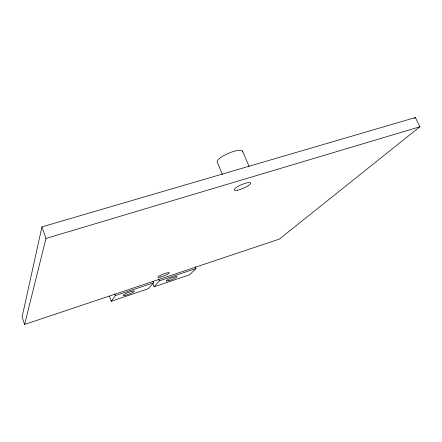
<?xml version="1.0" encoding="UTF-8"?>
<svg xmlns="http://www.w3.org/2000/svg" width="442" height="442" viewBox="0 0 442 442"><rect width="100%" height="100%" fill="white"/><g stroke="black" fill="none" stroke-linecap="round" stroke-linejoin="round"><path stroke-width="0.66" d="M41.924 226.901L22.1 316.936L24.608 324.456L279.372 239.083L419.9 126.766L415.392 117.544L41.924 226.901L45.968 238.459L24.608 324.456M109.428 296.206L111.262 301.256L115.329 295.626L153.518 282.803L153.031 281.521M153.518 282.803L148.324 288.737L111.262 301.256M152.805 283.615L154.015 286.814L159.38 280.836L195.988 268.537L195.237 266.637M195.988 268.537L189.596 274.791L154.015 286.814M414.331 118.423L415.392 117.544M45.968 238.459L419.9 126.766M242.547 151.065L249.128 166.512M222.409 174.54L217.387 162.452A13.857 3.691 -23.1 0 1 229.1 153.048A13.857 3.691 -23.1 0 1 242.702 152.042M158.65 278.935L159.38 280.836M114.644 293.748L115.329 295.626M160.766 276.93A6.16 0.961 -21.2 0 0 169.303 272.797A6.16 0.961 -21.2 0 0 160.584 275.222A6.16 0.961 -21.2 0 0 160.766 276.93M237.619 190.148A8.956 2.011 -22.8 0 0 250.686 183.413A8.956 2.011 -22.8 0 0 239 185.861A8.956 2.011 -22.8 0 0 237.619 190.148M125.136 295.317A5.961 0.89 -20.7 0 0 134.291 291.405A5.961 0.89 -20.7 0 0 127.003 293.013A5.961 0.89 -20.7 0 0 125.136 295.317M168.894 280.653A5.818 0.856 -21.3 0 0 176.999 276.775A5.818 0.856 -21.3 0 0 168.816 279.095A5.818 0.856 -21.3 0 0 168.894 280.653"/></g></svg>
